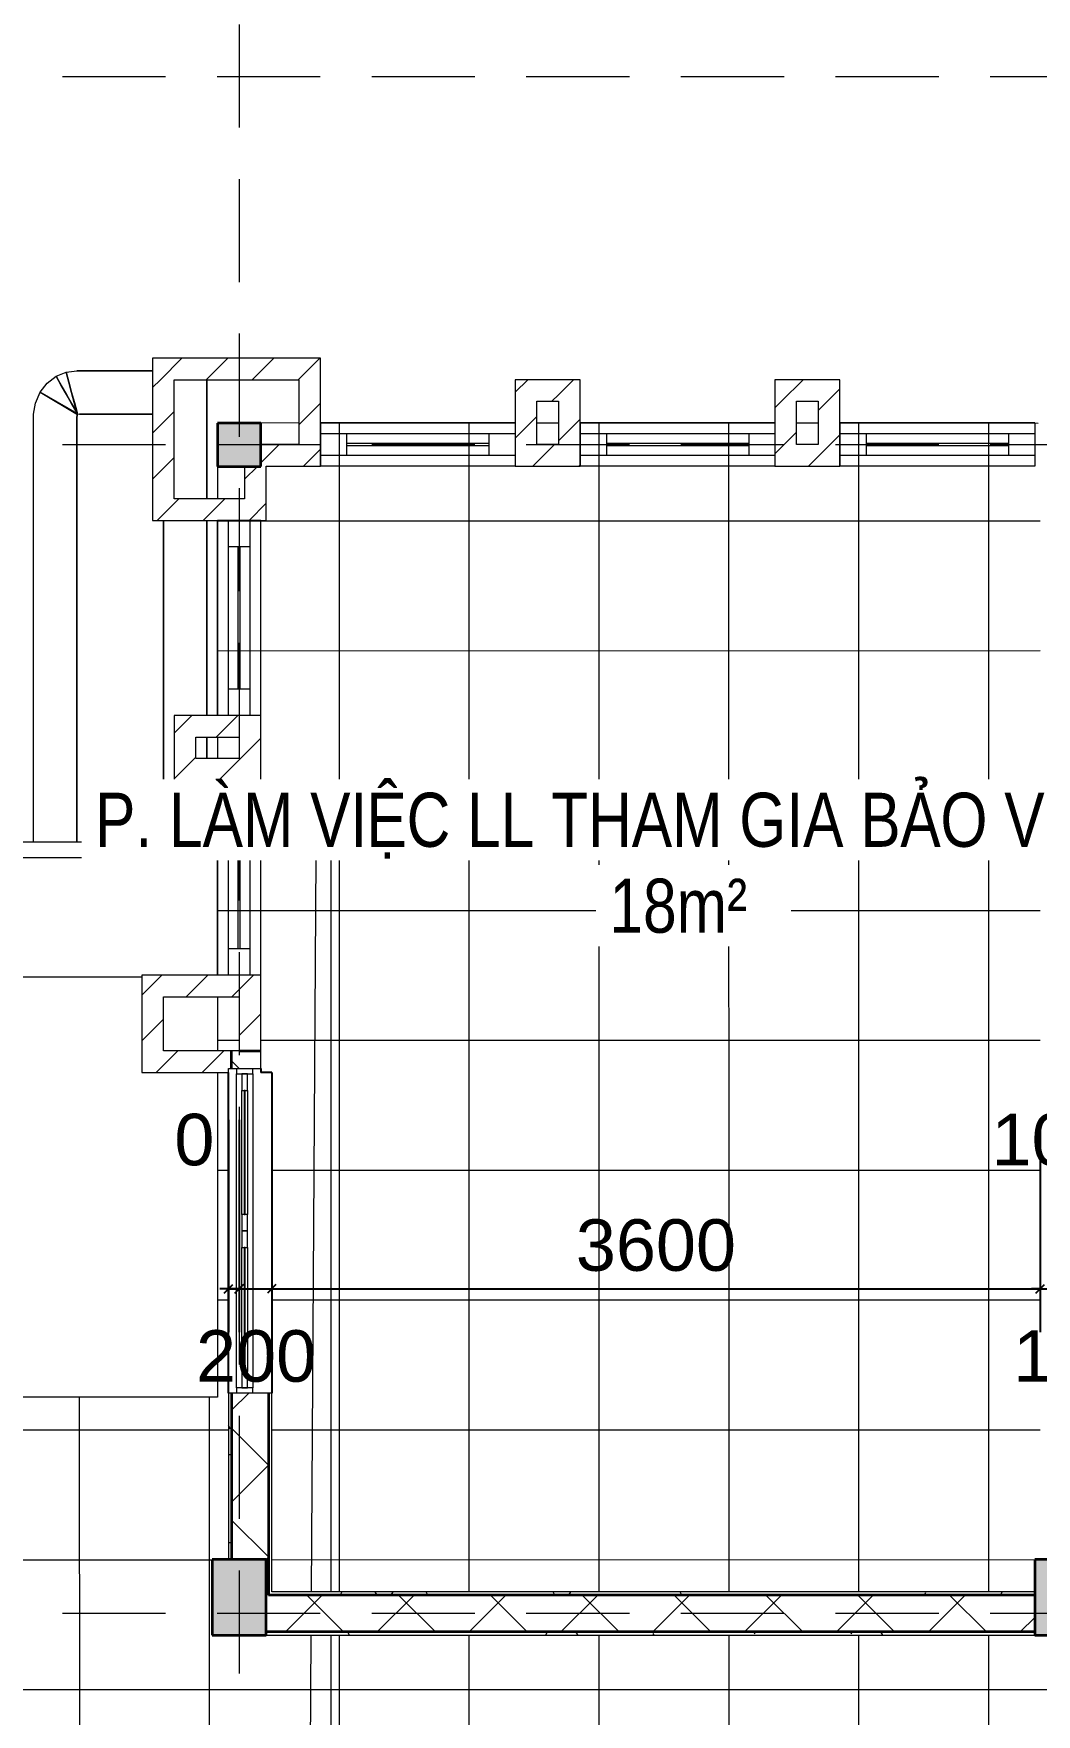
# Model space of a CAD drawing. Header units: millimetres. Extents: x -20510 to 108935, y -243239 to 20306.
# Drawn here: x -400 to 4232, y -27666 to -19900 of the extents above; entities that cross this region are included whole.
import ezdxf

# ---------------------------------------------------------------- set-up
doc = ezdxf.new("R2010")
doc.units = ezdxf.units.MM
doc.linetypes.add('Hidden', pattern=[714.375, 476.25, -238.125])
for name, color, linetype, lineweight in [('A-ANNO-DIMS', 1, 'Continuous', 9), ('A-FLOR', 7, 'Continuous', 9), ('A-FLOR-PATT', 8, 'Continuous', 9), ('A-GLAZ', 4, 'Continuous', 18), ('A-WALL', 7, 'Continuous', 25), ('A-WALL-PATT', 8, 'Continuous', 18), ('G-ANNO-TEXT', 2, 'Continuous', 9), ('G-IMPT', 8, 'Continuous', 9), ('S-COLS', 7, 'Continuous', 25), ('S-GRID', 1, 'Continuous', 9)]:
    doc.layers.add(name, color=color, linetype=linetype, lineweight=lineweight)
doc.styles.add('Arial_3', font='arial.ttf', dxfattribs={"width": 0.8, "height": 250})
doc.styles.add('Arial_4', font='arial.ttf', dxfattribs={"width": 0.8, "height": 250})
doc.styles.add('Arial_5', font='arial.ttf', dxfattribs={"height": 238.125})
doc.dimstyles.new('SecretInternalLinAngDimStyle5p4736185', dxfattribs={"dimscale": 304.8, "dimtxt": 242.94927, "dimasz": 0.130208, "dimexe": 0.656168, "dimexo": 0.0625, "dimgap": 0.260417, "dimtad": 1, "dimdec": 0, "dimrnd": 100, "dimzin": 0, "dimdsep": 46, "dimtxsty": 'Arial_5', "dimblk1": 'OBLIQUE', "dimblk2": 'OBLIQUE', "dimsah": 1, "dimcen": 0.09, "dimdle": 0.492126, "dimazin": 0, "dimtfac": 1, "dimtdec": 4, "dimtix": 1, "dimtmove": 0, "dimatfit": 3, "dimfxl": 2.624672, "dimfxlon": 1, "dimtvp": 1, "dimtolj": 1, "dimtzin": 0, "dimarcsym": 2})
doc.dimstyles.new('SecretInternalLinAngDimStyle5p4736185_1', dxfattribs={"dimscale": 304.8, "dimtxt": 242.94927, "dimasz": 0.130208, "dimexe": 0.656168, "dimexo": 0.0625, "dimgap": 0.260417, "dimtad": 1, "dimdec": 0, "dimrnd": 100, "dimzin": 0, "dimdsep": 46, "dimtxsty": 'Arial_5', "dimblk1": 'OBLIQUE', "dimblk2": 'OBLIQUE', "dimsah": 1, "dimcen": 0.09, "dimdle": 0.492126, "dimazin": 0, "dimtfac": 1, "dimtdec": 4, "dimtix": 1, "dimtmove": 2, "dimatfit": 3, "dimfxl": 2.624672, "dimfxlon": 1, "dimtvp": 1, "dimtolj": 1, "dimtzin": 0, "dimarcsym": 2})
pattern_1 = [(45, (29959.5, -35000), (-106.066, 106.066), [])]
pattern_2 = [(0, (29959.49, -35000), (406.4, 101.6), [33.528, -271.272, 33.528, -271.272, -1625.6]), (0, (29959.49, -35000), (406.4, 101.6), [-609.6, 33.528, -576.072, 33.528, -271.272, -711.2]), (0, (29959.49, -35000), (406.4, 101.6), [-1524, 33.528, -169.672, 33.528, -474.472]), (120, (30111.89, -34949.2), (-291.18818, 301.15272), [33.528, -271.272, 33.528, -271.272, -1625.6]), (120, (30111.89, -34949.2), (-291.18818, 301.15272), [-609.6, 33.528, -576.072, 33.528, -271.272, -711.2]), (120, (30111.89, -34949.2), (-291.18818, 301.15272), [-1524, 33.528, -169.672, 33.528, -474.472]), (240, (30162.69, -34746), (-115.21182, -402.75272), [33.528, -271.272, 33.528, -271.272, -1625.6]), (240, (30162.69, -34746), (-115.21182, -402.75272), [-609.6, 33.528, -576.072, 33.528, -271.272, -711.2]), (240, (30162.69, -34746), (-115.21182, -402.75272), [-1524, 33.528, -169.672, 33.528, -474.472])]
pattern_3 = [(45, (29959.5, -35000), (-212.132, 212.132), []), (135, (29959.5, -35000), (-212.132, -212.132), [])]

# ---------------------------------------------------------------- blocks, each defined once
blk = doc.blocks.new('Window_K2_Stack - Window_K2_Stack-2377845-02_MẶT BẰNG TẦNG 2')
at = {"layer": 'A-GLAZ'}
for p, q in [((-450, -100), (-450, 100)), ((-450, 100), (450, 100)), ((450, -100), (450, 100)), ((-450, 50), (450, 50)), ((-328.75, -50), (-328.75, 50)), ((-328.75, 5), (328.75, 5)), ((328.75, -50), (328.75, 50)), ((-450, -50), (450, -50)), ((-328.75, -5), (328.75, -5)), ((-450, -100), (450, -100))]:
    blk.add_line(p, q, dxfattribs=at)
blk = doc.blocks.new('M_Concrete-Rectangular-Column - COT250X350-2391838-02_MẶT BẰNG TẦNG 2')
at = {"layer": 'S-COLS', "lineweight": 35}
blk.add_hatch(color=256, dxfattribs=at).paths.add_polyline_path([(-125, -175), (125, -175), (125, 175), (-125, 175)])
for p, q in [((125, 175), (-125, 175)), ((-125, 175), (-125, -175)), ((125, -175), (125, 175)), ((-125, -175), (125, -175))]:
    blk.add_line(p, q, dxfattribs=at)
blk = doc.blocks.new('M_Concrete-Rectangular-Column - COT200X200-2391833-02_MẶT BẰNG TẦNG 2')
at = {"layer": 'S-COLS', "lineweight": 35}
blk.add_hatch(color=256, dxfattribs=at).paths.add_polyline_path([(100, -100), (100, 100), (-100, 100), (-100, -100)])
for p, q in [((100, 100), (-100, 100)), ((-100, 100), (-100, -100)), ((100, -100), (100, 100)), ((-100, -100), (100, -100))]:
    blk.add_line(p, q, dxfattribs=at)
blk = doc.blocks.new('Mat_Tien_3dsMax - Sync_3dsMax_To_Revit-2401403-02_MẶT BẰNG TẦNG 2')
at = {"layer": 'G-IMPT'}
for p, q in [((-737.3, 6885.5), (-696.1, 6916.7)), ((-737.3, 6885.5), (-696.1, 6916.7)), ((-696.1, 6916.7), (-649.3, 6935.5)), ((-696.1, 6916.7), (-649.3, 6935.5)), ((-649.3, 6935.5), (-599.8, 6941.8)), ((-649.3, 6935.5), (-599.8, 6941.8)), ((-599.8, 6941.8), (-250, 6941.8)), ((-250, 6941.8), (-599.8, 6941.8)), ((-791.9, 6792.9), (-770.2, 6842.7)), ((-791.9, 6792.9), (-770.2, 6842.7)), ((-770.2, 6842.7), (-737.3, 6885.5)), ((-770.2, 6842.7), (-737.3, 6885.5)), ((-598.5, 6744.5), (-770.2, 6842.7)), ((-770.2, 6842.7), (-596.7, 6740.3)), ((0, 6901), (0, 6350)), ((0, 6350), (0, 6901)), ((-799.8, 6741.8), (-791.9, 6792.9)), ((-799.8, 6741.8), (-791.9, 6792.9)), ((-799.8, 4764.5), (-799.8, 6741.8)), ((-600.5, 6748.1), (-597.7, 6745.3)), ((-599.8, 6726.5), (-598.2, 6736.7)), ((-598.2, 6736.7), (-599.8, 6726.5)), ((-599.8, 4764.5), (-599.8, 6726.5)), ((-599.8, 6726.5), (-599.8, 4764.5)), ((-587.2, 6741.8), (-598.7, 6740.3)), ((-587.2, 6741.8), (-598.7, 6740.3)), ((-598.7, 6740.3), (-596.6, 6741.2)), ((-598.2, 6736.7), (-596.7, 6740.3)), ((-596.7, 6740.3), (-598.2, 6736.7)), ((-596.7, 6740.3), (-595, 6742.5)), ((-595, 6742.5), (-596.7, 6740.3)), ((-596.6, 6741.2), (-595, 6742.5)), ((-596.6, 6741.2), (-595, 6742.5)), ((-587.2, 6741.8), (-250, 6741.8)), ((-250, 6741.8), (-587.2, 6741.8)), ((-200, 6250), (-200, 4764.5)), ((-200, 4764.5), (-200, 6250)), ((0, 6250), (0, 5350)), ((0, 5350), (0, 6250)), ((0, 5250), (0, 5150)), ((0, 5150), (0, 5250)), ((0, 5050), (0, 4764.5)), ((0, 4764.5), (0, 5050)), ((574.5, 4764.5), (-6674.1, 4764.5)), ((574.5, 1300), (574.5, 4764.5)), ((-6603.4, 4693.8), (503.8, 4693.8)), ((503.8, 4693.8), (482.6, 1300)), ((-6051.8, 4142.2), (-300, 4142.4)), ((481.4, 1100), (474.5, 0)), ((574.5, 0), (574.5, 1100))]:
    blk.add_line(p, q, dxfattribs=at)
at = {"layer": 'G-IMPT', "flags": 128}
for points in [[(-600.9, 6748.8), (-624.7, 6790.8), (-648.5, 6832.8), (-672.3, 6874.8), (-696.1, 6916.7)], [(-696.1, 6916.7), (-672.3, 6874.8), (-648.5, 6832.8), (-624.7, 6790.8), (-600.9, 6748.8)], [(-598.7, 6749), (-623.1, 6790.9), (-647.4, 6832.9), (-671.8, 6874.8), (-696.1, 6916.7)], [(-696.1, 6916.7), (-672.3, 6874.8), (-648.5, 6832.8), (-624.7, 6790.8), (-600.9, 6748.8)], [(-649.3, 6935.5), (-637.2, 6888.8), (-625.1, 6842.1), (-613, 6795.5), (-600.9, 6748.8)], [(-598.8, 6749.1), (-611.4, 6795.7), (-624.1, 6842.3), (-636.7, 6888.9), (-649.3, 6935.5)], [(-600.9, 6748.8), (-613, 6795.5), (-625.1, 6842.1), (-637.2, 6888.8), (-649.3, 6935.5)], [(-649.3, 6935.5), (-636.7, 6888.9), (-624.1, 6842.3), (-611.4, 6795.7), (-598.8, 6749.1)], [(-600.9, 6748.8), (-600.8, 6748.6), (-600.7, 6748.4), (-600.6, 6748.2), (-600.5, 6748.1)], [(-600.9, 6748.8), (-600.8, 6748.6), (-600.7, 6748.4), (-600.6, 6748.2), (-600.5, 6748.1)], [(-598.7, 6740.3), (-599.3, 6742.4), (-599.8, 6744.5), (-600.4, 6746.7), (-600.9, 6748.8)], [(-600.5, 6748.1), (-600.6, 6748.2), (-600.7, 6748.4), (-600.8, 6748.6), (-600.9, 6748.8)], [(-600.9, 6748.8), (-600.8, 6748.6), (-600.7, 6748.4), (-600.6, 6748.2), (-600.5, 6748.1)], [(-600.5, 6748.1), (-600.1, 6747.3), (-599.6, 6746.5), (-599.2, 6745.7), (-598.8, 6745)], [(-600.5, 6748.1), (-600.1, 6747.3), (-599.6, 6746.5), (-599.2, 6745.7), (-598.8, 6745)], [(-598.8, 6745), (-599.2, 6745.7), (-599.6, 6746.5), (-600.1, 6747.3), (-600.5, 6748.1)], [(-598.7, 6749), (-598.8, 6749), (-598.8, 6749.1), (-598.8, 6749.1), (-598.8, 6749.1)], [(-598.7, 6749), (-598.8, 6749), (-598.8, 6749.1), (-598.8, 6749.1), (-598.8, 6749.1)], [(-598.8, 6749.1), (-598.8, 6748.1), (-598.8, 6747.1), (-598.8, 6746), (-598.8, 6745)], [(-598.8, 6749.1), (-598.8, 6748.1), (-598.8, 6747.1), (-598.8, 6746), (-598.8, 6745)], [(-598.8, 6745), (-598.7, 6744.8), (-598.6, 6744.7), (-598.6, 6744.6), (-598.5, 6744.5)], [(-598.8, 6745), (-598.7, 6744.8), (-598.6, 6744.7), (-598.6, 6744.6), (-598.5, 6744.5)], [(-598.8, 6745), (-598.7, 6744.8), (-598.6, 6744.7), (-598.6, 6744.6), (-598.5, 6744.5)], [(-597.7, 6745.3), (-598, 6746.2), (-598.2, 6747.1), (-598.5, 6748.1), (-598.7, 6749)], [(-597.7, 6745.3), (-598, 6746.2), (-598.2, 6747.1), (-598.5, 6748.1), (-598.7, 6749)], [(-597.7, 6745.3), (-598, 6746.2), (-598.2, 6747.1), (-598.5, 6748.1), (-598.7, 6749)], [(-598.7, 6740.3), (-598.2, 6740.5), (-597.7, 6740.7), (-597.1, 6741), (-596.6, 6741.2)], [(-596.6, 6741.2), (-597.1, 6741), (-597.7, 6740.7), (-598.2, 6740.5), (-598.7, 6740.3)], [(-596.6, 6741.2), (-597.1, 6741), (-597.7, 6740.7), (-598.2, 6740.5), (-598.7, 6740.3)], [(-597.3, 6743.8), (-597.6, 6744), (-597.9, 6744.2), (-598.2, 6744.3), (-598.5, 6744.5)], [(-598.5, 6744.5), (-598, 6743.7), (-597.6, 6742.8), (-597.1, 6742), (-596.6, 6741.2)], [(-598.5, 6744.5), (-598, 6743.7), (-597.6, 6742.8), (-597.1, 6742), (-596.6, 6741.2)], [(-598.5, 6744.5), (-598, 6743.7), (-597.6, 6742.8), (-597.1, 6742), (-596.6, 6741.2)], [(-597.3, 6743.8), (-597.4, 6744.2), (-597.5, 6744.5), (-597.6, 6744.9), (-597.7, 6745.3)], [(-597.3, 6743.8), (-597.4, 6744.2), (-597.5, 6744.5), (-597.6, 6744.9), (-597.7, 6745.3)], [(-595, 6742.5), (-595.5, 6742.8), (-596.1, 6743.1), (-596.7, 6743.5), (-597.3, 6743.8)], [(-596.6, 6741.2), (-596.8, 6741.8), (-597, 6742.5), (-597.2, 6743.2), (-597.3, 6743.8)], [(-596.6, 6741.2), (-596.8, 6741.8), (-597, 6742.5), (-597.2, 6743.2), (-597.3, 6743.8)]]:
    blk.add_lwpolyline(points, dxfattribs=at)
blk = doc.blocks.new('Mat_Tien_3dsMax - Mat_Tien_3dsMax-2387879-02_MẶT BẰNG TẦNG 2')
blk.add_blockref('Mat_Tien_3dsMax - Sync_3dsMax_To_Revit-2401403-02_MẶT BẰNG TẦNG 2', (0, 0))
blk = doc.blocks.new('CUA SO 2 CANH NHOM KINH O O THOANG - S1_1500x1800-2404851-02_MẶT BẰNG TẦNG 2')
at = {"layer": 'A-GLAZ'}
for p, q in [((-725, 63), (-750, 63)), ((-725, -13), (-725, 63)), ((-649, 37.5), (-725, 37.5)), ((-725, 37.5), (-725, 12.5)), ((-725, 12.5), (-649, 12.5)), ((-649, 12.5), (-649, 37.5)), ((-76, 27.5), (-649, 27.5)), ((-649, 27.5), (-649, 22.5)), ((-649, 22.5), (-76, 22.5)), ((0, 37.5), (-76, 37.5)), ((-76, 37.5), (-76, 12.5)), ((-76, 22.5), (-76, 27.5)), ((-76, 12.5), (0, 12.5)), ((0, 12.5), (0, 37.5)), ((76, 37.5), (0, 37.5)), ((0, 37.5), (0, 12.5)), ((0, 12.5), (76, 12.5)), ((76, 12.5), (76, 37.5)), ((649, 27.5), (76, 27.5)), ((76, 27.5), (76, 22.5)), ((76, 22.5), (649, 22.5)), ((725, 37.5), (649, 37.5)), ((649, 37.5), (649, 12.5)), ((649, 22.5), (649, 27.5)), ((649, 12.5), (725, 12.5)), ((750, 63), (725, 63)), ((725, 63), (725, -13)), ((725, 12.5), (725, 37.5)), ((-750, -13), (-725, -13)), ((725, -13), (750, -13))]:
    blk.add_line(p, q, dxfattribs=at)
at = {"layer": 'A-GLAZ', "lineweight": 9}
for p, q in [((-725, 63), (725, 63)), ((-649, 37.5), (-76, 37.5)), ((-76, 12.5), (-649, 12.5)), ((76, 37.5), (649, 37.5)), ((649, 12.5), (76, 12.5)), ((725, -13), (-725, -13))]:
    blk.add_line(p, q, dxfattribs=at)
blk = doc.blocks.new('_Oblique')
at = {"color": 0, "linetype": 'ByBlock', "lineweight": -2}
blk.add_line((-0.5, -0.5), (0.5, 0.5), dxfattribs=at)
blk = doc.blocks.new('DIMBLOCK134-02_MẶT BẰNG TẦNG 2')
at = {"layer": 'A-ANNO-DIMS', "color": 0, "lineweight": -2, "transparency": 16777216}
for p, q in [((500, -24919), (500, -25900)), ((550, -24919), (550, -25900)), ((500, -25700), (460.3, -25700)), ((500, -25700), (550, -25700)), ((550, -25700), (589.7, -25700))]:
    blk.add_line(p, q, dxfattribs=at)
at = {"layer": 'Defpoints', "color": 0, "transparency": 16777216}
for p in [(500, -24900), (550, -24900), (550, -25700)]:
    blk.add_point(p, dxfattribs=at)
at = {"layer": 'A-ANNO-DIMS', "color": 0, "lineweight": -2, "transparency": 16777216, "xscale": 39.6875, "yscale": 39.6875, "zscale": 39.6875}
blk.add_blockref('_Oblique', (500, -25700), dxfattribs=at)
at = {"layer": 'A-ANNO-DIMS', "color": 0, "lineweight": -2, "transparency": 16777216, "xscale": 39.6875, "yscale": 39.6875, "zscale": 39.6875, "rotation": 180}
blk.add_blockref('_Oblique', (550, -25700), dxfattribs=at)
at = {"layer": 'A-ANNO-DIMS', "color": 0, "transparency": 16777216, "insert": (250.3, -24890.9), "char_height": 238.12, "width": 659.327, "attachment_point": 1, "line_spacing_factor": 0.941778, "style": 'Arial_5'}
blk.add_mtext('\\A1;0', dxfattribs=at)
blk = doc.blocks.new('DIMBLOCK135-02_MẶT BẰNG TẦNG 2')
at = {"layer": 'A-ANNO-DIMS', "color": 0, "lineweight": -2, "transparency": 16777216}
for p, q in [((550, -24919), (550, -25900)), ((700, -24919), (700, -25900)), ((550, -25700), (510.3, -25700)), ((550, -25700), (700, -25700)), ((700, -25700), (739.7, -25700))]:
    blk.add_line(p, q, dxfattribs=at)
at = {"layer": 'Defpoints', "color": 0, "transparency": 16777216}
for p in [(550, -24900), (700, -24900), (700, -25700)]:
    blk.add_point(p, dxfattribs=at)
at = {"layer": 'A-ANNO-DIMS', "color": 0, "lineweight": -2, "transparency": 16777216, "xscale": 39.6875, "yscale": 39.6875, "zscale": 39.6875}
blk.add_blockref('_Oblique', (550, -25700), dxfattribs=at)
at = {"layer": 'A-ANNO-DIMS', "color": 0, "lineweight": -2, "transparency": 16777216, "xscale": 39.6875, "yscale": 39.6875, "zscale": 39.6875, "rotation": 180}
blk.add_blockref('_Oblique', (700, -25700), dxfattribs=at)
at = {"layer": 'A-ANNO-DIMS', "color": 0, "transparency": 16777216, "insert": (350.3, -25890.9), "char_height": 238.12, "width": 659.327, "attachment_point": 1, "line_spacing_factor": 0.941778, "style": 'Arial_5'}
blk.add_mtext('\\A1;200', dxfattribs=at)
blk = doc.blocks.new('DIMBLOCK136-02_MẶT BẰNG TẦNG 2')
at = {"layer": 'A-ANNO-DIMS', "color": 0, "lineweight": -2, "transparency": 16777216}
for p, q in [((700, -24919), (700, -25900)), ((4250, -24919), (4250, -25900)), ((550, -25700), (4400, -25700))]:
    blk.add_line(p, q, dxfattribs=at)
at = {"layer": 'Defpoints', "color": 0, "transparency": 16777216}
for p in [(700, -24900), (4250, -24900), (4250, -25700)]:
    blk.add_point(p, dxfattribs=at)
at = {"layer": 'A-ANNO-DIMS', "color": 0, "lineweight": -2, "transparency": 16777216, "xscale": 39.6875, "yscale": 39.6875, "zscale": 39.6875, "rotation": 180}
blk.add_blockref('_Oblique', (700, -25700), dxfattribs=at)
at = {"layer": 'A-ANNO-DIMS', "color": 0, "lineweight": -2, "transparency": 16777216, "xscale": 39.6875, "yscale": 39.6875, "zscale": 39.6875}
blk.add_blockref('_Oblique', (4250, -25700), dxfattribs=at)
at = {"layer": 'A-ANNO-DIMS', "color": 0, "transparency": 16777216, "insert": (2475, -25499), "char_height": 238.12, "width": 879.103, "attachment_point": 5, "style": 'Arial_5'}
blk.add_mtext('\\A1;3600', dxfattribs=at)
blk = doc.blocks.new('DIMBLOCK137-02_MẶT BẰNG TẦNG 2')
at = {"layer": 'A-ANNO-DIMS', "color": 0, "lineweight": -2, "transparency": 16777216}
for p, q in [((4250, -24919), (4250, -25900)), ((4350, -24919), (4350, -25900)), ((4250, -25700), (4210.3, -25700)), ((4250, -25700), (4350, -25700)), ((4350, -25700), (4389.7, -25700))]:
    blk.add_line(p, q, dxfattribs=at)
at = {"layer": 'Defpoints', "color": 0, "transparency": 16777216}
for p in [(4250, -24900), (4350, -24900), (4350, -25700)]:
    blk.add_point(p, dxfattribs=at)
at = {"layer": 'A-ANNO-DIMS', "color": 0, "lineweight": -2, "transparency": 16777216, "xscale": 39.6875, "yscale": 39.6875, "zscale": 39.6875}
blk.add_blockref('_Oblique', (4250, -25700), dxfattribs=at)
at = {"layer": 'A-ANNO-DIMS', "color": 0, "lineweight": -2, "transparency": 16777216, "xscale": 39.6875, "yscale": 39.6875, "zscale": 39.6875, "rotation": 180}
blk.add_blockref('_Oblique', (4350, -25700), dxfattribs=at)
at = {"layer": 'A-ANNO-DIMS', "color": 0, "transparency": 16777216, "insert": (4025.3, -24890.9), "char_height": 238.12, "width": 659.327, "attachment_point": 1, "line_spacing_factor": 0.941778, "style": 'Arial_5'}
blk.add_mtext('\\A1;100', dxfattribs=at)
blk = doc.blocks.new('DIMBLOCK138-02_MẶT BẰNG TẦNG 2')
at = {"layer": 'A-ANNO-DIMS', "color": 0, "lineweight": -2, "transparency": 16777216}
for p, q in [((4350, -24919), (4350, -25900)), ((4450, -24919), (4450, -25900)), ((4350, -25700), (4310.3, -25700)), ((4350, -25700), (4450, -25700)), ((4450, -25700), (4489.7, -25700))]:
    blk.add_line(p, q, dxfattribs=at)
at = {"layer": 'Defpoints', "color": 0, "transparency": 16777216}
for p in [(4350, -24900), (4450, -24900), (4450, -25700)]:
    blk.add_point(p, dxfattribs=at)
at = {"layer": 'A-ANNO-DIMS', "color": 0, "lineweight": -2, "transparency": 16777216, "xscale": 39.6875, "yscale": 39.6875, "zscale": 39.6875}
blk.add_blockref('_Oblique', (4350, -25700), dxfattribs=at)
at = {"layer": 'A-ANNO-DIMS', "color": 0, "lineweight": -2, "transparency": 16777216, "xscale": 39.6875, "yscale": 39.6875, "zscale": 39.6875, "rotation": 180}
blk.add_blockref('_Oblique', (4450, -25700), dxfattribs=at)
at = {"layer": 'A-ANNO-DIMS', "color": 0, "transparency": 16777216, "insert": (4125.3, -25890.9), "char_height": 238.12, "width": 659.327, "attachment_point": 1, "line_spacing_factor": 0.941778, "style": 'Arial_5'}
blk.add_mtext('\\A1;100', dxfattribs=at)

msp = doc.modelspace()

# ---------------------------------------------------------------- hatches: boundary and pattern name
at = {"layer": 'A-FLOR-PATT'}
h = msp.add_hatch(dxfattribs=at)
h.set_pattern_fill('FP_6', color=256, style=0, pattern_type=2)
h.set_pattern_definition([(0.0043, (16612.5, -27550.4), (-0.045, 600), []), (90.004, (16612.5, -27550.4), (-600, -0.042), [])])
h.paths.add_polyline_path([(450, -35100.9), (825, -35100.8), (825, -34951), (650, -34951), (650, -35100), (450, -35100), (450, -34900), (574, -34900), (574, -34750), (450, -34750)])
h.paths.add_polyline_path([(925, -35100.8), (1825, -35100.8), (1825, -34901), (2125, -34901), (2125, -35100.7), (3025, -35100.7), (3025, -34901), (3325, -34901), (3325, -35100.6), (4150, -35100.6), (4150, -34956), (4240, -34956), (4240, -34800), (4250, -34800), (4250, -29850), (4225, -29850), (4225, -29700), (4060, -29700), (4060, -29500), (6760, -29500), (6760, -29700), (4475, -29700), (4475, -29850), (4450, -29850), (4450, -34800), (4460, -34800), (4460, -34900), (7940, -34900), (7940, -34800), (7950, -34800), (7950, -29850), (7925, -29850), (7925, -29700), (7760, -29700), (7760, -29500), (13960, -29500), (13960, -29700), (11775, -29700), (11775, -29850), (11525, -29850), (11525, -29700), (8175, -29700), (8175, -29850), (8150, -29850), (8150, -34800), (8160, -34800), (8160, -34900), (11540, -34900), (11540, -34800), (11760, -34800), (11760, -34900), (15140, -34900), (15140, -34800), (15150, -34800), (15150, -29850), (15125, -29850), (15125, -29700), (14960, -29700), (14960, -29500), (15530, -29500), (15530, -29700), (15375, -29700), (15375, -29850), (15350, -29850), (15350, -34800), (15360, -34800), (15360, -34900), (22340, -34900), (22340, -34800), (22350, -34800), (22350, -29850), (22325, -29850), (22325, -29700), (18975, -29700), (18975, -29850), (18725, -29850), (18725, -29700), (16530, -29700), (16530, -29500), (22630, -29500), (22630, -29700), (22575, -29700), (22575, -29850), (22550, -29850), (22550, -34800), (22560, -34800), (22560, -34900), (25940, -34900), (25940, -34800), (26160, -34800), (26160, -34900), (29540, -34900), (29540, -34800), (29760, -34800), (29760, -34900), (33240, -34900), (33240, -34800), (33250, -34800), (33250, -29850), (33225, -29850), (33225, -29700), (31030, -29700), (31030, -29500), (33760, -29500), (33760, -29700), (33475, -29700), (33475, -29850), (33450, -29850), (33450, -34800), (33460, -34800), (33460, -35006), (33550, -35006), (33550, -35098.4), (34450, -35098.3), (34450, -34901), (34750, -34901), (34750, -35098.3), (35650, -35098.2), (35650, -34901), (35950, -34901), (35950, -35098.2), (36850, -35098.2), (36850, -34900), (37050, -34900), (37050, -34750), (37025, -34750), (37025, -34650), (37050, -34650), (37050, -29850), (37025, -29850), (37025, -29700), (34760, -29700), (34760, -29500), (37050, -29500), (37050, -27300), (34546.5, -27300), (34546.5, -26500), (34646.5, -26500), (34646.5, -26548.2), (34650, -26548.2), (34650, -25600), (34646.5, -25600), (34646.5, -25700), (34546.5, -25700), (34546.5, -25600), (34350, -25600), (34350, -25500), (37050, -25500), (37050, -25498.3), (33450, -25498.3), (33450.7, -25500), (33550, -25500), (33550, -25600), (33450, -25600), (33450, -26950), (33475, -26950), (33475, -27300), (32670, -27300), (32670, -27100), (33225, -27100), (33225, -26950), (33250, -26950), (33249.6, -24962.3), (33232.2, -24960), (33215.2, -24953.6), (33207.3, -24948.4), (33198.9, -24942), (33189.7, -24931.5), (33179.7, -24912.4), (33176.2, -24900.8), (33175.2, -24881.6), (33178.7, -24864.4), (33184.8, -24850.1), (33194.5, -24837.3), (33205.5, -24827), (33218.9, -24818.1), (33218.9, -23377.4), (33250, -23377.4), (33250, -22000), (33240, -22000), (33240, -21700), (33250, -21700), (33250, -20200), (29750, -20200), (29750, -21700), (29760, -21700), (29760, -22000), (29750, -22000), (29750, -23701.8), (29781.1, -23694.4), (30299.2, -23452.8), (30346.5, -23258.4), (30478.5, -23541.6), (30525.8, -23347.2), (31075, -23091.1), (31075, -23095.7), (31094.6, -23091.1), (31094.6, -23093.6), (31105.3, -23091.1), (31105.3, -24819.4), (31123.5, -24831.6), (31135.5, -24845.3), (31143.7, -24858.9), (31147.7, -24877.9), (31148.6, -24897.5), (31142.7, -24915.7), (31133.9, -24933), (31120.2, -24946.9), (31101.7, -24956), (31090, -24960.8), (31074.6, -24961.5), (31053.8, -24959), (31045.9, -24956.8), (31025.7, -24943.4), (31013.7, -24929.7), (31005.5, -24916.1), (31000.6, -24900), (29823, -24900), (29819.5, -24916.1), (29809.4, -24932.8), (29795.4, -24947.1), (29779.1, -24956.8), (29765.8, -24960.5), (29750, -24961.5), (29750, -26950), (29775, -26950), (29775, -27100), (31670, -27100), (31670, -27300), (25580, -27300), (25580, -27100), (25925, -27100), (25925, -26950), (25950, -26950), (25950, -23000), (26150, -23000), (26150, -26950), (26175, -26950), (26175, -27100), (29525, -27100), (29525, -26950), (29550, -26950), (29550, -22000), (29540, -22000), (29540, -21900), (26160, -21900), (26160, -22000), (25940, -22000), (25940, -21900), (22560, -21900), (22560, -22000), (22550, -22000), (22550, -26950), (22575, -26950), (22575, -27100), (24580, -27100), (24580, -27300), (21550, -27300), (21550, -27100), (22325, -27100), (22325, -26950), (22350, -26950), (22350, -22900), (20400, -22900), (20400, -21900), (18960, -21900), (18960, -22000), (18740, -22000), (18740, -21900), (15360, -21900), (15360, -22000), (15350, -22000), (15350, -26950), (15375, -26950), (15375, -27100), (18725, -27100), (18725, -26950), (18975, -26950), (18975, -27100), (20550, -27100), (20550, -27300), (12850, -27300), (12850, -27100), (15125, -27100), (15125, -26950), (15150, -26950), (15150, -22000), (15140, -22000), (15140, -21900), (11760, -21900), (11760, -22000), (11540, -22000), (11540, -21900), (8160, -21900), (8160, -22000), (8150, -22000), (8150, -26950), (8175, -26950), (8175, -27100), (11525, -27100), (11525, -26950), (11550, -26950), (11550, -23000), (11750, -23000), (11750, -26950), (11775, -26950), (11775, -27100), (11850, -27100), (11850, -27300), (5720, -27300), (5720, -27100), (7925, -27100), (7925, -26950), (7950, -26950), (7949.6, -24962.3), (7929.6, -24959.1), (7918.4, -24955.4), (7907.3, -24948.4), (7899.4, -24942.5), (7888.7, -24929.7), (7879.7, -24912.4), (7876.2, -24900.8), (7875.2, -24881.6), (7878.7, -24864.4), (7884.8, -24850.1), (7894.5, -24837.3), (7905.5, -24827), (7918.9, -24818.1), (7918.9, -23377.4), (7950, -23377.4), (7950, -22000), (7940, -22000), (7940, -21700), (7950, -21700), (7950, -20200), (4450, -20200), (4451, -21700), (4460, -21700.9), (4460, -22000), (4450, -22000), (4450, -23701.8), (4481.1, -23694.4), (4999.2, -23452.8), (5046.5, -23258.4), (5178.5, -23541.6), (5225.8, -23347.2), (5775, -23091.1), (5775, -23095.7), (5794.6, -23091.1), (5794.6, -23093.6), (5805.3, -23091.1), (5806.2, -24820), (5823.5, -24831.6), (5835.5, -24845.3), (5843.7, -24858.9), (5847.7, -24877.9), (5848.6, -24897.5), (5842.7, -24915.7), (5833.9, -24933), (5820.2, -24946.9), (5802.8, -24955.6), (5790, -24960.8), (5774.6, -24961.5), (5753.8, -24959), (5745.9, -24956.8), (5725.7, -24943.4), (5713.7, -24929.7), (5705.5, -24916.1), (5700.6, -24900), (4523, -24900), (4519.5, -24916.1), (4509.4, -24932.8), (4495.4, -24947.1), (4479.1, -24956.8), (4465.8, -24960.5), (4450, -24961.5), (4450, -26950), (4475, -26950), (4475, -27100), (4720, -27100), (4720, -27300), (425, -27300), (425, -26950), (500, -26950), (500, -24700), (450, -24700), (450, -26200), (-4025.9, -26200), (-4050, -30600), (450, -30600), (450, -32100), (500, -32100), (500, -29850), (425, -29850), (425, -29500), (3060, -29500), (3060, -29700), (700, -29700), (700, -32200), (650, -32200), (650, -32550), (450, -32550), (450, -33450), (650, -33450), (650, -33750), (450, -33750), (450, -34650), (675, -34650), (675, -34851), (925, -34851), (925, -34951)])
h.paths.add_polyline_path([(1925, -35100.8), (2025, -35100.7), (2025, -35001), (1925, -35001)])
h.paths.add_polyline_path([(3125, -35100.7), (3225, -35100.7), (3225, -35001), (3125, -35001)])
h.paths.add_polyline_path([(34550, -35098.3), (34650, -35098.3), (34650, -35001), (34550, -35001), (34550, -35085)])
h.paths.add_polyline_path([(35750, -35098.2), (35850, -35098.2), (35850, -35001), (35750, -35001)])
h.paths.add_polyline_path([(36950, -35098.2), (37050, -35098.1), (37050, -35000), (36950, -35000)])
h.paths.add_polyline_path([(37250, -34650), (37250.8, -34650), (37252.5, -33750), (37250, -33750), (37250, -34484.7)])
h.paths.add_polyline_path([(37250, -33650), (37252.7, -33650), (37252.9, -33550), (37250, -33550)])
h.paths.add_polyline_path([(550, -33650), (550, -33550), (450, -33550), (450, -33650)])
h.paths.add_polyline_path([(37250, -33450), (37253.1, -33450), (37254.7, -32550), (37250, -32550)])
h.paths.add_polyline_path([(550, -32450), (550, -32200), (450, -32200), (450, -32450), (515, -32450)])
h.paths.add_polyline_path([(37250, -32450), (37254.9, -32450), (37259.8, -29850), (37250, -29850), (37250, -30779)])
h.paths.add_polyline_path([(29775, -29850), (29525, -29850), (29525, -29700), (26175, -29700), (26175, -29850), (25925, -29850), (25925, -29700), (23630, -29700), (23630, -29500), (30030, -29500), (30030, -29700), (29775, -29700)])
h.paths.add_polyline_path([(37260.4, -29500), (37264.5, -27300), (37250, -27300), (37250, -29500)])
h.paths.add_polyline_path([(700, -27100), (4225, -27100), (4225, -26950), (4250, -26950), (4250, -22000), (4240, -22000), (4240, -21700.8), (3325, -21700.4), (3325, -21899), (3025, -21899), (3025, -21700.2), (2125, -21699.9), (2125, -21899), (1825, -21899), (1825, -21699.7), (925, -21699.3), (925, -21899), (675, -21899), (675, -22150), (450, -22150), (450, -23050), (650, -23050), (650, -23350), (450, -23350), (450, -24250), (650, -24250), (650.7, -24700), (700, -24700), (700, -27073.3)])
h.paths.add_polyline_path([(34996.5, -27100), (37025, -27100), (37025, -27097.4), (35000, -27097.4), (35000, -26548.3), (34996.5, -26548.3), (34996.5, -27093.8)])
h.paths.add_polyline_path([(34646.5, -27100), (34896.5, -27100), (34896.5, -26648.2), (34646.5, -26648.2), (34646.5, -27073.3)])
h.paths.add_polyline_path([(37250, -26950), (37265.2, -26950), (37269.7, -24530), (37250, -24530), (37250, -24582)])
h.paths.add_polyline_path([(6625.4, -24962.3), (6603.7, -24958.8), (6589.2, -24952.6), (6578, -24945), (6567.3, -24934), (6558, -24919.4), (6553.1, -24905.6), (6550.7, -24887.5), (6552.7, -24870.1), (6559.3, -24854.2), (6569.7, -24838.2), (6580.4, -24828.6), (6594.7, -24819.2), (6594.7, -23377.4), (6656.1, -23377.4), (6656.9, -24819.6), (6672.8, -24830), (6683.5, -24841), (6692.8, -24855.6), (6697.7, -24869.4), (6700.1, -24887.5), (6698.1, -24904.9), (6691.5, -24920.8), (6681.1, -24936.8), (6674, -24943.8), (6655.8, -24955.8), (6641, -24960.5)])
h.paths.add_polyline_path([(31925.4, -24962.3), (31903.7, -24958.8), (31889.2, -24952.6), (31878, -24945), (31867.3, -24934), (31858, -24919.4), (31853.1, -24905.6), (31850.7, -24887.5), (31852.7, -24870.1), (31859.3, -24854.2), (31869.7, -24838.2), (31880.4, -24828.6), (31894.7, -24819.2), (31894.7, -23377.4), (31956.1, -23377.4), (31956.9, -24819.6), (31972.8, -24830), (31983.5, -24841), (31992.8, -24855.6), (31997.7, -24869.4), (32000.1, -24887.5), (31998.1, -24904.9), (31991.5, -24920.8), (31981.1, -24936.8), (31974, -24943.8), (31955.8, -24955.8), (31941, -24960.5)])
h.paths.add_polyline_path([(515, -24600), (550, -24600), (550, -24350), (450, -24350), (450, -24600), (500, -24600)])
h.paths.add_polyline_path([(37269.9, -24430), (37275, -21699.9), (37250, -21700), (37250, -24430)])
h.paths.add_polyline_path([(450, -23250), (550, -23250), (550, -23150), (450, -23150)])
h.paths.add_polyline_path([(575, -22050), (575, -21900), (450, -21900), (450, -21700), (650, -21700), (650.7, -21799), (825, -21799), (825, -21699.3), (450, -21699.1), (450, -22050)])
h.paths.add_polyline_path([(2025, -21799), (2025, -21699.8), (1925, -21699.8), (1925, -21799)])
h.paths.add_polyline_path([(3125, -21799), (3225, -21799), (3225, -21700.3), (3125, -21700.3)])
h.paths.add_polyline_path([(17648, -21700), (29550, -21699.1), (29550, -21699.1), (8150, -21698.3), (8150, -21700), (16313, -21700)])
h.paths.add_polyline_path([(4250, -21699.9), (4250, -20000), (4250, -20000), (4250, -21699.9)])
h.paths.add_polyline_path([(33449.3, -20000), (33449.3, -20000), (33449.2, -20000)])
at = {"layer": 'A-WALL-PATT', "lineweight": 9}
h = msp.add_hatch(dxfattribs=at)
h.set_pattern_fill('FP_1', color=256, style=0, pattern_type=2)
h.set_pattern_definition(pattern_1)
h.paths.add_polyline_path([(250, -21499), (925, -21499), (925, -21399), (150, -21399), (150, -21499)])
h = msp.add_hatch(dxfattribs=at)
h.set_pattern_fill('FP_1', color=256, style=0, pattern_type=2)
h.set_pattern_definition(pattern_1)
h.paths.add_polyline_path([(250, -22150), (250, -21499), (150, -21499), (150, -22150)])
h = msp.add_hatch(dxfattribs=at)
h.set_pattern_fill('FP_1', color=256, style=0, pattern_type=2)
h.set_pattern_definition(pattern_1)
h.paths.add_polyline_path([(825, -21799), (925, -21799), (925, -21499), (825, -21499), (825, -21514.8)])
h = msp.add_hatch(dxfattribs=at)
h.set_pattern_fill('FP_1', color=256, style=0, pattern_type=2)
h.set_pattern_definition(pattern_1)
h.paths.add_polyline_path([(2025, -21599), (2025, -21499), (1825, -21499), (1825, -21599), (1925, -21599)])
h = msp.add_hatch(dxfattribs=at)
h.set_pattern_fill('FP_1', color=256, style=0, pattern_type=2)
h.set_pattern_definition(pattern_1)
h.paths.add_polyline_path([(2125, -21799), (2125, -21499), (2025, -21499), (2025, -21799)])
h = msp.add_hatch(dxfattribs=at)
h.set_pattern_fill('FP_1', color=256, style=0, pattern_type=2)
h.set_pattern_definition(pattern_1)
h.paths.add_polyline_path([(3125, -21599), (3225, -21599), (3225, -21499), (3025, -21499), (3025, -21599)])
h = msp.add_hatch(dxfattribs=at)
h.set_pattern_fill('FP_1', color=256, style=0, pattern_type=2)
h.set_pattern_definition(pattern_1)
h.paths.add_polyline_path([(3325, -21799), (3325, -21499), (3225, -21499), (3225, -21799)])
h = msp.add_hatch(dxfattribs=at)
h.set_pattern_fill('FP_1', color=256, style=0, pattern_type=2)
h.set_pattern_definition(pattern_1)
h.paths.add_polyline_path([(1825, -21799), (1925, -21799), (1925, -21599), (1825, -21599)])
h = msp.add_hatch(dxfattribs=at)
h.set_pattern_fill('FP_1', color=256, style=0, pattern_type=2)
h.set_pattern_definition(pattern_1)
h.paths.add_polyline_path([(3025, -21799), (3125, -21799), (3125, -21599), (3025, -21599)])
h = msp.add_hatch(dxfattribs=at)
h.set_pattern_fill('FP_1', color=256, style=0, pattern_type=2)
h.set_pattern_definition(pattern_1)
h.paths.add_polyline_path([(650.7, -21899), (925, -21899), (925, -21799), (650, -21799), (650, -21899)])
h = msp.add_hatch(dxfattribs=at)
h.set_pattern_fill('FP_1', color=256, style=0, pattern_type=2)
h.set_pattern_definition(pattern_1)
h.paths.add_polyline_path([(2125, -21899), (2125, -21799), (1825, -21799), (1825, -21899)])
h = msp.add_hatch(dxfattribs=at)
h.set_pattern_fill('FP_1', color=256, style=0, pattern_type=2)
h.set_pattern_definition(pattern_1)
h.paths.add_polyline_path([(3325, -21899), (3325, -21799), (3025, -21799), (3025, -21899)])
h = msp.add_hatch(dxfattribs=at)
h.set_pattern_fill('FP_1', color=256, style=0, pattern_type=2)
h.set_pattern_definition(pattern_1)
h.paths.add_polyline_path([(675, -22050), (675, -21899), (575, -21900), (575, -22050), (650.7, -22050)])
h = msp.add_hatch(dxfattribs=at)
h.set_pattern_fill('FP_1', color=256, style=0, pattern_type=2)
h.set_pattern_definition(pattern_1)
h.paths.add_polyline_path([(650.7, -22150), (675, -22150), (675, -22050), (250, -22050), (250, -22150)])
h = msp.add_hatch(dxfattribs=at)
h.set_pattern_fill('FP_1', color=256, style=0, pattern_type=2)
h.set_pattern_definition(pattern_1)
h.paths.add_polyline_path([(250, -23350), (350, -23350), (350, -23050), (250, -23050)])
h = msp.add_hatch(dxfattribs=at)
h.set_pattern_fill('FP_1', color=256, style=0, pattern_type=2)
h.set_pattern_definition(pattern_1)
h.paths.add_polyline_path([(550, -23150), (550, -23050), (350, -23050), (350, -23150)])
h = msp.add_hatch(dxfattribs=at)
h.set_pattern_fill('FP_1', color=256, style=0, pattern_type=2)
h.set_pattern_definition(pattern_1)
h.paths.add_polyline_path([(550, -23350), (650, -23350), (650, -23050), (550, -23050), (550, -23250)])
h = msp.add_hatch(dxfattribs=at)
h.set_pattern_fill('FP_1', color=256, style=0, pattern_type=2)
h.set_pattern_definition(pattern_1)
h.paths.add_polyline_path([(550, -23350), (550, -23250), (350, -23250), (350, -23350)])
h = msp.add_hatch(dxfattribs=at)
h.set_pattern_fill('FP_1', color=256, style=0, pattern_type=2)
h.set_pattern_definition(pattern_1)
h.paths.add_polyline_path([(600, -24350), (650, -24350), (650, -24250), (100, -24250), (100, -24350), (550, -24350)])
h = msp.add_hatch(dxfattribs=at)
h.set_pattern_fill('FP_1', color=256, style=0, pattern_type=2)
h.set_pattern_definition(pattern_1)
h.paths.add_polyline_path([(100, -24600), (200, -24600), (200, -24350), (100, -24350)])
h = msp.add_hatch(dxfattribs=at)
h.set_pattern_fill('FP_1', color=256, style=0, pattern_type=2)
h.set_pattern_definition(pattern_1)
h.paths.add_polyline_path([(650, -24600), (650, -24350), (550, -24350), (550, -24600)])
h = msp.add_hatch(dxfattribs=at)
h.set_pattern_fill('FP_1', color=256, style=0, pattern_type=2)
h.set_pattern_definition(pattern_1)
h.paths.add_polyline_path([(500, -24700), (500, -24682), (515, -24682), (515, -24600), (100, -24600), (100, -24700)])
h = msp.add_hatch(dxfattribs=at)
h.set_pattern_fill('FP_3', color=256, style=0, pattern_type=2)
h.set_pattern_definition(pattern_3)
h.paths.add_polyline_path([(685, -27115), (685, -26182), (515, -26182), (515, -26950), (675, -26950), (675, -27115)])
h.paths.add_polyline_path([(515, -24682), (650, -24682), (650, -24600), (515, -24600)])
h = msp.add_hatch(dxfattribs=at)
h.set_pattern_fill('FP_2', color=256, style=0, pattern_type=2)
h.set_pattern_definition(pattern_2)
h.paths.add_polyline_path([(500, -26950), (515, -26950), (515, -26182), (500, -26182)])
h = msp.add_hatch(dxfattribs=at)
h.set_pattern_fill('FP_2', color=256, style=0, pattern_type=2)
h.set_pattern_definition(pattern_2)
h.paths.add_polyline_path([(685, -27100), (700, -27100), (700, -26182), (685, -26182), (685, -27073.3)])
h = msp.add_hatch(dxfattribs=at)
h.set_pattern_fill('FP_2', color=256, style=0, pattern_type=2)
h.set_pattern_definition(pattern_2)
h.paths.add_polyline_path([(685, -27115), (4225, -27115), (4225, -27100), (685, -27100)])
h = msp.add_hatch(dxfattribs=at)
h.set_pattern_fill('FP_3', color=256, style=0, pattern_type=2)
h.set_pattern_definition(pattern_3)
h.paths.add_polyline_path([(1694.9, -27285), (4225, -27285), (4225, -27115), (675, -27115), (675, -27285)])
h = msp.add_hatch(dxfattribs=at)
h.set_pattern_fill('FP_2', color=256, style=0, pattern_type=2)
h.set_pattern_definition(pattern_2)
h.paths.add_polyline_path([(1694.9, -27300), (4225, -27299.2), (4225, -27285), (675, -27285.6), (675, -27300)])

# ---------------------------------------------------------------- linework, layer by layer
at = {"layer": 'A-FLOR'}
for p, q in [((825, -21699.3), (450, -21699.1)), ((1825, -21699.7), (925, -21699.3)), ((2025, -21699.8), (1925, -21699.8)), ((3025, -21700.2), (2125, -21699.9)), ((3225, -21700.3), (3125, -21700.3)), ((4240, -21700.8), (3325, -21700.4)), ((450, -21900), (450, -22050)), ((450, -22150), (450, -23050)), ((450, -23150), (450, -23250)), ((450, -23350), (450, -24250)), ((450, -24350), (450, -24600)), ((450, -24700), (450, -26200)), ((450, -26200), (-4025.9, -26200))]:
    msp.add_line(p, q, dxfattribs=at)
at = {"layer": 'A-WALL', "lineweight": 18}
for p, q in [((925, -21399), (150, -21399)), ((150, -21399), (150, -22150)), ((925, -21899), (925, -21399)), ((250, -21499), (825, -21499)), ((250, -22050), (250, -21499)), ((825, -21499), (825, -21799)), ((2125, -21499), (1825, -21499)), ((1825, -21499), (1825, -21899)), ((2125, -21899), (2125, -21499)), ((3325, -21499), (3025, -21499)), ((3025, -21499), (3025, -21899)), ((3325, -21899), (3325, -21499)), ((1925, -21599), (2025, -21599)), ((1925, -21799), (1925, -21599)), ((2025, -21599), (2025, -21799)), ((3125, -21599), (3225, -21599)), ((3125, -21799), (3125, -21599)), ((3225, -21599), (3225, -21799)), ((825, -21799), (650.7, -21799)), ((2025, -21799), (1925, -21799)), ((3225, -21799), (3125, -21799)), ((675, -21899), (925, -21899)), ((675, -22150), (675, -21899)), ((1825, -21899), (2125, -21899)), ((3025, -21899), (3325, -21899)), ((575, -21900), (575, -22050)), ((575, -22050), (250, -22050)), ((150, -22150), (675, -22150)), ((250, -23050), (250, -23350)), ((650, -23050), (250, -23050)), ((650, -23350), (650, -23050)), ((350, -23250), (350, -23150)), ((350, -23150), (550, -23150)), ((550, -23150), (550, -23250)), ((550, -23250), (350, -23250)), ((250, -23350), (650, -23350)), ((650, -24250), (100, -24250)), ((100, -24250), (100, -24700)), ((650, -24682), (650, -24250)), ((200, -24350), (550, -24350)), ((200, -24600), (200, -24350)), ((550, -24350), (550, -24600)), ((550, -24600), (200, -24600)), ((500, -24700), (500, -24682)), ((500, -24682), (650, -24682)), ((100, -24700), (500, -24700)), ((700, -26182), (500, -26182)), ((500, -26182), (500, -26950)), ((700, -27100), (700, -26182)), ((4225, -27100), (700, -27100)), ((675, -27300), (4225, -27300))]:
    msp.add_line(p, q, dxfattribs=at)
at = {"layer": 'A-WALL', "lineweight": 35}
for p, q in [((515, -24682), (515, -24600)), ((550, -24600), (650, -24600)), ((515, -26182), (515, -26950)), ((685, -26182), (685, -27115)), ((4225, -27115), (685, -27115)), ((4225, -27285), (675, -27285))]:
    msp.add_line(p, q, dxfattribs=at)
at = {"layer": 'A-WALL'}
for p, q in [((650, -24682), (650, -24700)), ((500, -26182), (500, -24700)), ((700, -24700), (650, -24700)), ((700, -24700), (700, -26182))]:
    msp.add_line(p, q, dxfattribs=at)
at = {"layer": 'S-GRID', "linetype": 'Hidden'}
for p, q in [((550, -17000), (550, -38000)), ((39500, -20100), (-3000, -20100)), ((39500, -21800), (-3000, -21800)), ((39500, -27200), (-3000, -27200))]:
    msp.add_line(p, q, dxfattribs=at)

# ---------------------------------------------------------------- block references
at = {"layer": 'A-GLAZ'}
for p, rotation in [((1375, -21799), 180), ((2575, -21799), 180), ((3775, -21799), 180), ((550, -22600), 90), ((550, -23800), 90)]:
    msp.add_blockref('Window_K2_Stack - Window_K2_Stack-2377845-02_MẶT BẰNG TẦNG 2', p, dxfattribs=dict(at, rotation=rotation))
at = {"layer": 'A-GLAZ', "lineweight": 9, "rotation": 90}
msp.add_blockref('CUA SO 2 CANH NHOM KINH O O THOANG - S1_1500x1800-2404851-02_MẶT BẰNG TẦNG 2', (600, -25432), dxfattribs=at)
at = {"layer": 'G-IMPT'}
msp.add_blockref('Mat_Tien_3dsMax - Mat_Tien_3dsMax-2387879-02_MẶT BẰNG TẦNG 2', (400, -28400), dxfattribs=at)
at = {"layer": 'S-COLS', "lineweight": 35}
for name, p in [('M_Concrete-Rectangular-Column - COT200X200-2391833-02_MẶT BẰNG TẦNG 2', (550, -21800)), ('M_Concrete-Rectangular-Column - COT250X350-2391838-02_MẶT BẰNG TẦNG 2', (550, -27125)), ('M_Concrete-Rectangular-Column - COT250X350-2391838-02_MẶT BẰNG TẦNG 2', (4350, -27125))]:
    msp.add_blockref(name, p, dxfattribs=at)

# ---------------------------------------------------------------- dimensions: what is measured, and where the dimension line sits
at = {"layer": 'A-ANNO-DIMS'}
for base, p1, p2, override, picture, middle in [((550, -25700), (500, -24900), (550, -24900), {"dimpost": '<>', "dimfxl": 50}, 'DIMBLOCK134-02_MẶT BẰNG TẦNG 2', (579.9, -25049.6)), ((700, -25700), (550, -24900), (700, -24900), {"dimpost": '<>', "dimfxl": 150}, 'DIMBLOCK135-02_MẶT BẰNG TẦNG 2', (679.9, -26049.6)), ((4350, -25700), (4250, -24900), (4350, -24900), {"dimpost": '<>', "dimfxl": 100}, 'DIMBLOCK137-02_MẶT BẰNG TẦNG 2', (4354.9, -25049.6)), ((4450, -25700), (4350, -24900), (4450, -24900), {"dimpost": '<>', "dimfxl": 100}, 'DIMBLOCK138-02_MẶT BẰNG TẦNG 2', (4454.9, -26049.6))]:
    dim = msp.add_linear_dim(base=base, p1=p1, p2=p2, dimstyle='SecretInternalLinAngDimStyle5p4736185_1', override=override, dxfattribs=at)
    dim.commit()
    dim.dimension.update_dxf_attribs({"geometry": picture, "text_midpoint": middle, "dimtype": 160})
dim = msp.add_linear_dim(base=(4250, -25700), p1=(700, -24900), p2=(4250, -24900), dimstyle='SecretInternalLinAngDimStyle5p4736185', override={"dimpost": '<>', "dimfxl": 3550}, dxfattribs=at)
dim.commit()
dim.dimension.update_dxf_attribs({"geometry": 'DIMBLOCK136-02_MẶT BẰNG TẦNG 2', "text_midpoint": (2475, -25499)})

# ---------------------------------------------------------------- next in the draw order: texts
at = {"layer": 'G-ANNO-TEXT', "color": 7, "insert": (-116, -23407.5), "char_height": 250, "width": 1519.999, "attachment_point": 1, "style": 'Arial_3', "bg_fill": 3, "box_fill_scale": 1.25, "bg_fill_color": 9, "bg_fill_true_color": 13158600, "bg_fill_transparency": 0}
msp.add_mtext('P. LÀM VI', dxfattribs=at)

# ---------------------------------------------------------------- next in the draw order: texts
at = {"layer": 'G-ANNO-TEXT', "color": 7, "insert": (1138.1, -23407.5), "char_height": 250, "width": 224.472, "attachment_point": 1, "style": 'Arial_4', "bg_fill": 3, "box_fill_scale": 1.25, "bg_fill_color": 9, "bg_fill_true_color": 13158600, "bg_fill_transparency": 0}
msp.add_mtext('\\fArial|b0|i0|c254|p34|;\\W.8;Ệ', dxfattribs=at)

# ---------------------------------------------------------------- next in the draw order: texts
at = {"layer": 'G-ANNO-TEXT', "color": 7, "insert": (1323.3, -23407.5), "char_height": 250, "width": 2764.219, "attachment_point": 1, "style": 'Arial_3', "bg_fill": 3, "box_fill_scale": 1.25, "bg_fill_color": 9, "bg_fill_true_color": 13158600, "bg_fill_transparency": 0}
msp.add_mtext('C LL THAM GIA B', dxfattribs=at)

# ---------------------------------------------------------------- next in the draw order: texts
at = {"layer": 'G-ANNO-TEXT', "color": 7, "char_height": 250, "attachment_point": 1, "bg_fill": 3, "box_fill_scale": 1.25, "bg_fill_color": 9, "bg_fill_true_color": 13158600, "bg_fill_transparency": 0}
for s, insert, width, style in [('\\fArial|b0|i0|c254|p34|;\\W.8;Ả', (3604, -23407.5), 224.472, 'Arial_4'), ('18m²', (2260, -23804.4), 776.034, 'Arial_3')]:
    msp.add_mtext(s, dxfattribs=dict(at, insert=insert, width=width, style=style))

# ---------------------------------------------------------------- next in the draw order: texts
at = {"layer": 'G-ANNO-TEXT', "color": 7, "insert": (3789.3, -23407.5), "char_height": 250, "width": 583.629, "attachment_point": 1, "style": 'Arial_3', "bg_fill": 3, "box_fill_scale": 1.25, "bg_fill_color": 9, "bg_fill_true_color": 13158600, "bg_fill_transparency": 0}
msp.add_mtext('O V', dxfattribs=at)

# ---------------------------------------------------------------- next in the draw order: texts
at = {"layer": 'G-ANNO-TEXT', "color": 7, "insert": (4270.8, -23407.5), "char_height": 250, "width": 224.472, "attachment_point": 1, "style": 'Arial_4', "bg_fill": 3, "box_fill_scale": 1.25, "bg_fill_color": 9, "bg_fill_true_color": 13158600, "bg_fill_transparency": 0}
msp.add_mtext('\\fArial|b0|i0|c254|p34|;\\W.8;Ệ', dxfattribs=at)

doc.saveas('drawing.dxf')
